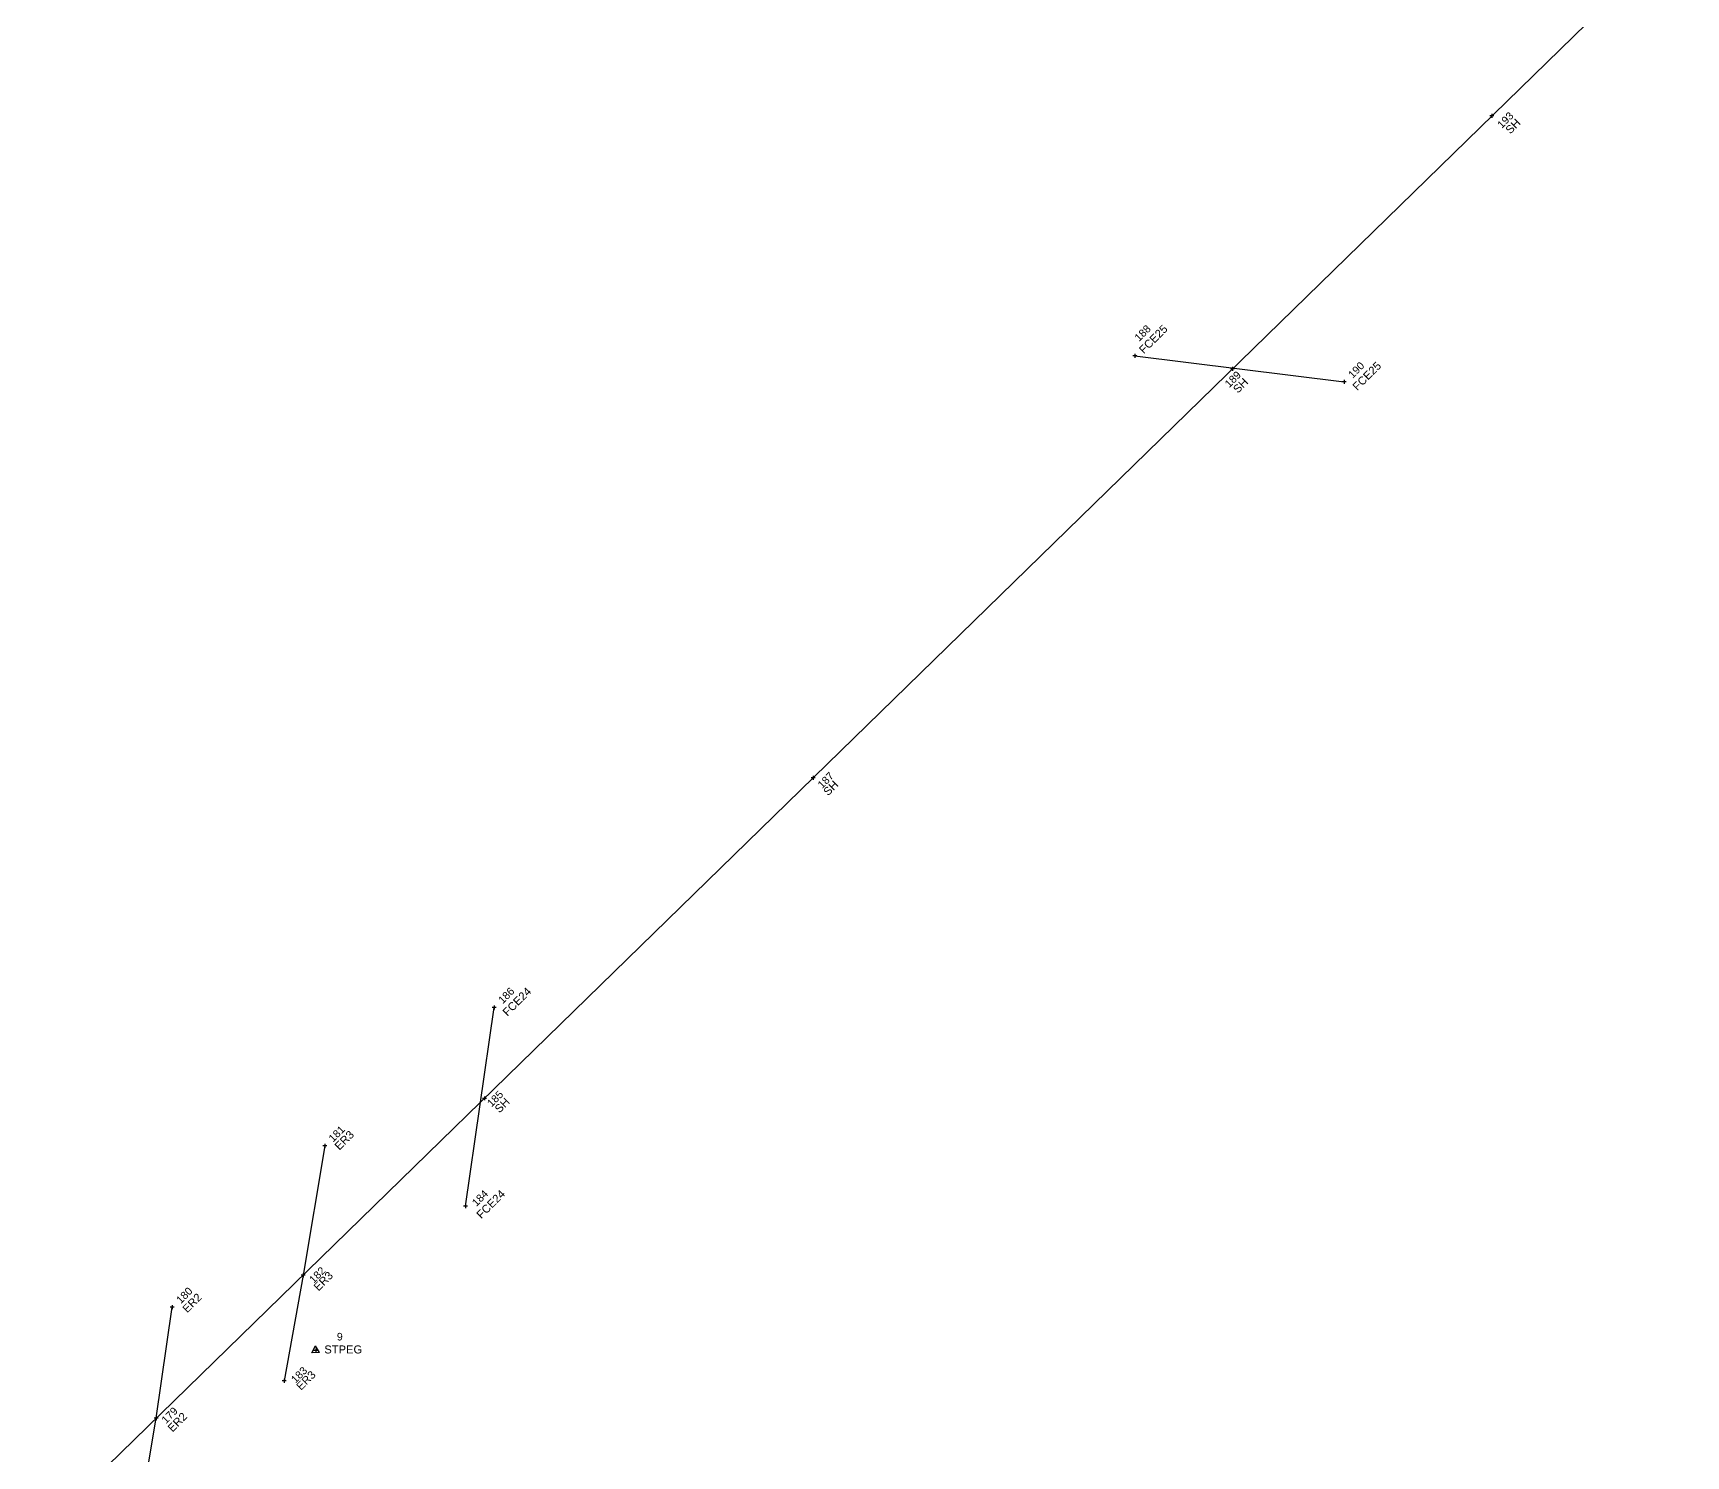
# Paper-space layout 'Survey' of a CAD drawing. Header units: metres, sheet in millimetres. Extents: x -21 to 813, y -3 to 583.
# Drawn here: x 512.7 to 662.8, y 200.4 to 329.6 of the extents above; entities that cross this region are included whole.
import ezdxf

# ---------------------------------------------------------------- set-up
doc = ezdxf.new("R2010")
doc.units = ezdxf.units.M
doc.layers.get('0').update_dxf_attribs({"color": 6})
doc.layers.add('Notes', color=7, linetype='Continuous')
doc.layers.get('0').freeze()
doc.styles.get("Standard").update_dxf_attribs({"font": 'arial.ttf'})

# ---------------------------------------------------------------- blocks, each defined once
blk = doc.blocks.new('statn')
at = {"linetype": 'Continuous'}
blk.add_line((-0.99, 0.57), (1.01, 0.67), dxfattribs=at)
for q in [(-0.99, 0.57), (1.01, 0.67)]:
    blk.add_line((0.09, -1.11), q)

psp = doc.layouts.new('Survey')

# ---------------------------------------------------------------- linework, layer by layer
at = {"layer": 'Notes'}
for p, q in [((512.71, 192.91), (784.28, 457.76)), ((645.13, 322.24), (645.13, 321.88)), ((612.74, 300.44), (612.74, 300.08)), ((612.74, 300.26), (631.74, 297.9)), ((621.59, 299.27), (621.59, 298.91)), ((631.74, 298.08), (631.74, 297.72)), ((583.52, 262.14), (583.52, 261.78)), ((551.96, 223.07), (554.58, 241.11)), ((554.58, 241.29), (554.58, 240.93)), ((553.68, 233.04), (553.68, 232.68)), ((539.19, 228.56), (537.23, 216.82)), ((539.19, 228.74), (539.19, 228.38)), ((551.96, 223.25), (551.96, 222.89)), ((537.23, 216.82), (535.51, 207.21)), ((537.23, 217), (537.23, 216.64)), ((523.89, 203.81), (525.35, 213.89)), ((525.35, 214.07), (525.35, 213.71)), ((538.37, 210.14), (538.37, 209.78)), ((535.51, 207.39), (535.51, 207.03)), ((521.45, 189.45), (523.89, 203.81)), ((523.89, 203.99), (523.89, 203.63))]:
    psp.add_line(p, q, dxfattribs=at)
at = {"layer": 'Notes', "linetype": 'Continuous'}
for points in [[(645.31, 322.06), (645.13, 322.06), (644.95, 322.06)], [(612.92, 300.26), (612.74, 300.26), (612.56, 300.26)], [(621.77, 299.09), (621.59, 299.09), (621.41, 299.09)], [(631.92, 297.9), (631.74, 297.9), (631.56, 297.9)], [(583.7, 261.96), (583.52, 261.96), (583.34, 261.96)], [(554.76, 241.11), (554.58, 241.11), (554.4, 241.11)], [(553.86, 232.86), (553.68, 232.86), (553.5, 232.86)], [(539.37, 228.56), (539.19, 228.56), (539.01, 228.56)], [(552.14, 223.07), (551.96, 223.07), (551.78, 223.07)], [(537.41, 216.82), (537.23, 216.82), (537.05, 216.82)], [(525.53, 213.89), (525.35, 213.89), (525.17, 213.89)], [(538.55, 209.96), (538.37, 209.96), (538.19, 209.96)], [(535.69, 207.21), (535.51, 207.21), (535.33, 207.21)], [(524.07, 203.81), (523.89, 203.81), (523.71, 203.81)]]:
    psp.add_lwpolyline(points, dxfattribs=at)

# ---------------------------------------------------------------- block references
at = {"layer": 'Notes', "xscale": 0.36, "yscale": 0.36, "zscale": 0.36, "rotation": 57.29577951308232}
psp.add_blockref('statn', (538.37, 209.96), dxfattribs=at)

# ---------------------------------------------------------------- texts
at = {"layer": 'Notes'}
for s, height, p in [('193', 0.686, (646.04, 320.87)), ('SH', 0.726, (646.81, 320.36)), ('FCE25', 0.726, (613.54, 300.41)), ('188', 0.686, (613.11, 301.53)), ('189', 0.686, (621.3, 297.34)), ('190', 0.686, (632.5, 298.18)), ('FCE25', 0.726, (632.93, 297.06)), ('SH', 0.726, (622.08, 296.82)), ('187', 0.686, (584.34, 260.93)), ('SH', 0.726, (584.88, 260.28)), ('186', 0.686, (555.34, 241.39)), ('FCE24', 0.726, (555.77, 240.26)), ('185', 0.686, (554.33, 232.02)), ('SH', 0.726, (555.05, 231.48)), ('181', 0.686, (539.95, 228.84)), ('ER3', 0.726, (540.52, 228.1)), ('184', 0.686, (552.96, 223)), ('FCE24', 0.726, (553.4, 221.88)), ('182', 0.686, (538.19, 216.02)), ('ER3', 0.726, (538.61, 215.31)), ('180', 0.686, (526.12, 214.17)), ('ER2', 0.726, (526.7, 213.33)), ('183', 0.686, (536.54, 206.95)), ('ER3', 0.726, (537.04, 206.3)), ('179', 0.686, (524.78, 203.28)), ('ER2', 0.726, (525.36, 202.51))]:
    psp.add_text(s, height=height, rotation=45, dxfattribs=at).set_placement(p)
for s, height, p in [('9', 0.686, (540.29, 210.88)), ('STPEG', 0.726, (539.15, 209.7))]:
    psp.add_text(s, height=height, dxfattribs=at).set_placement(p)

doc.saveas('drawing.dxf')
